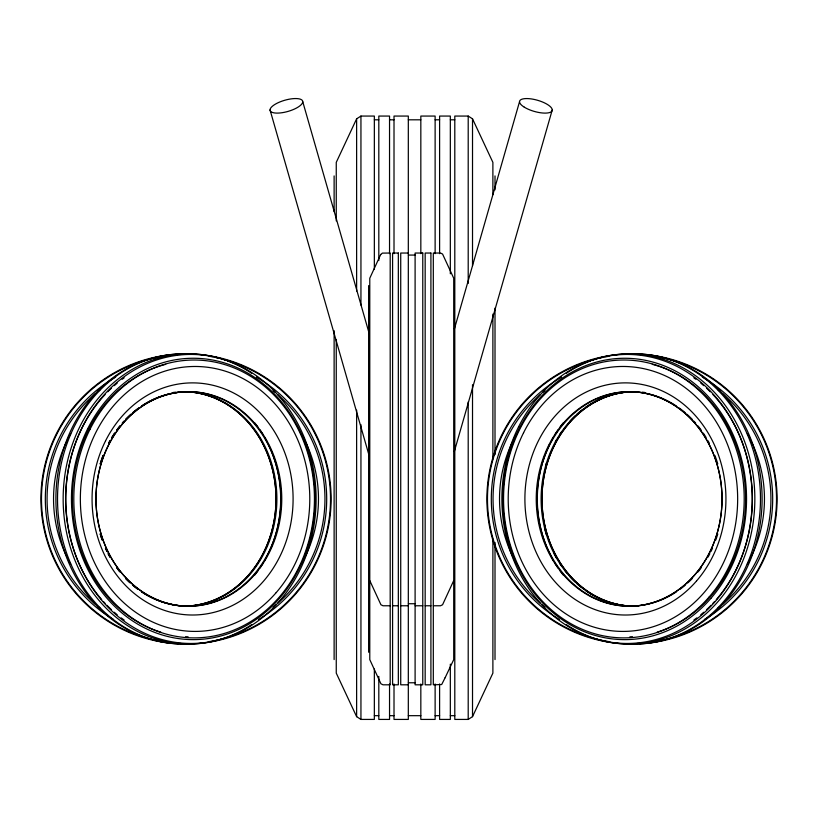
<?xml version="1.0" encoding="UTF-8"?>
<svg xmlns="http://www.w3.org/2000/svg" width="818" height="818" viewBox="0 0 818 818"><rect width="100%" height="100%" fill="white"/><g stroke="black" fill="none" stroke-linecap="round" stroke-linejoin="round"><path stroke-width="1.23" d="M454.399 328.928L519.522 101.739M454.379 451.331L552.242 109.929M374.347 269.449L374.347 116.064L360.942 116.064L356.628 118.835L336.259 162.363L336.259 220.901M492.886 194.715L492.886 162.363L472.518 118.835L468.203 116.064L454.798 116.064L454.798 719.421L468.203 719.421L472.518 716.65L492.886 673.122L492.886 539.103M453.724 580.575L442.569 604.758L440.493 605.77L433.305 605.77M374.347 119.806L378.816 119.806M389.542 119.806L394.01 119.806M408.315 119.806L420.83 119.806M435.125 119.806L439.603 119.806M450.329 119.806L454.798 119.806M408.397 253.038L400.728 253.038L400.728 684.809L408.397 684.809M408.397 255.073L415.104 255.073M408.397 603.735L415.104 603.735M390.196 605.77L383.008 605.77L380.932 604.758L369.777 580.575M392.589 605.77L398.335 605.77M400.728 605.77L408.397 605.77M415.104 605.77L422.773 605.77M425.166 605.77L430.912 605.77M408.397 682.774L415.104 682.774M374.347 715.678L378.816 715.678M389.542 715.678L394.01 715.678M408.315 715.678L420.83 715.678M435.125 715.678L439.603 715.678M450.329 715.678L454.798 715.678M336.259 339.552L336.259 673.122L356.628 716.65L360.942 719.421L374.347 719.421L374.347 669.073M302.762 101.739A16.933 5.808 -16 0 1 278.222 113.088A16.933 5.808 -16 0 1 278.222 102.669A16.933 5.808 -16 0 1 302.762 101.739L369.286 333.836M270.042 109.929L369.307 456.239M495.013 175.921L495.013 189.868M495.013 308.11L495.013 454.603M495.013 542.416L495.013 659.564M492.886 314.112L492.886 459.01M472.518 118.835L472.518 265.768M472.518 384.736L472.518 716.65M468.203 116.064L468.203 283.468M468.203 401.986L468.203 719.421M450.329 273.805L450.329 116.064L439.603 116.064L439.603 253.672M450.329 664.114L450.329 719.421L439.603 719.421L439.603 683.971M435.125 253.672L435.125 116.064L420.83 116.064L420.83 253.672M435.125 683.971L435.125 719.421L420.83 719.421L420.83 683.971M394.01 253.672L394.01 116.064L408.315 116.064L408.315 719.421L394.01 719.421L394.01 683.971M389.542 253.672L389.542 116.064L378.816 116.064L378.816 260.533M389.542 683.971L389.542 719.421L378.816 719.421L378.816 676.404M368.632 285.615L368.632 652.232M360.942 116.064L360.942 305.073M360.942 424.675L360.942 719.421M356.628 118.835L356.628 291.014M356.628 410.125L356.628 716.65M334.122 175.921L334.122 211.504M334.122 330.676L334.122 659.564M256.351 377.108A140.686 140.686 0 0 1 258.519 619.502M113.498 619.502A140.686 140.686 0 0 1 115.665 377.108M220.993 358.724A144.52 144.52 0 0 1 214.858 640.555M212.383 641.046A144.52 144.52 0 0 1 208.641 641.69M168.406 642.396A144.52 144.52 0 0 1 165.89 642.058M163.375 641.69A144.52 144.52 0 0 1 159.633 641.046M157.158 640.555A144.52 144.52 0 0 1 155.921 357.589M159.633 356.852A144.52 144.52 0 0 1 162.128 356.413M165.89 355.83A144.52 144.52 0 0 1 168.406 355.503M209.889 356.413A144.52 144.52 0 0 1 212.383 356.852M214.858 357.333A144.52 144.52 0 0 1 218.559 358.131M178.457 643.858A145.113 145.113 0 0 1 63.835 420.656A145.113 145.113 0 0 1 314.511 431.536A145.113 145.113 0 0 1 180.982 643.97M301.331 433.775A132.465 132.465 0 0 1 301.331 564.113M70.685 564.113A132.465 132.465 0 0 1 70.685 433.775M277.885 394.716A138.937 138.937 0 0 1 277.885 603.173M275.983 604.819A138.937 138.937 0 0 1 273.069 607.222M99.939 608.009A138.937 138.937 0 0 1 97.966 606.435M95.082 604.001A138.937 138.937 0 0 1 95.082 393.898M97.966 391.464A138.937 138.937 0 0 1 99.939 389.879M273.069 390.667A138.937 138.937 0 0 1 275.022 392.262M192.353 606.015A107.26 107.26 0 0 1 189.807 606.138M182.209 606.138A107.26 107.26 0 0 1 179.663 606.015M173.283 392.446A107.26 107.26 0 0 1 175.829 392.17M179.663 391.873A107.26 107.26 0 0 1 182.209 391.75M189.807 391.75A107.26 107.26 0 0 1 192.353 391.873M216.024 357.354A144.52 125.164 -90 0 1 219.705 358.294M124.162 620.064A142.291 123.221 -90 0 1 121.146 617.846M117.189 614.717A142.291 123.221 -90 0 1 114.285 612.253M111.453 609.686A142.291 123.221 -90 0 1 106.882 605.208M105.113 603.357A142.291 123.221 -90 0 1 103.385 601.475M101.688 599.553A142.291 123.221 -90 0 1 105.113 394.532M107.772 391.771A142.291 123.221 -90 0 1 111.453 388.213M114.285 385.646A142.291 123.221 -90 0 1 117.189 383.172M122.138 379.296A142.291 123.221 -90 0 1 124.162 377.824M251.658 624.615A145.113 125.665 90 0 1 64.008 515.81A145.113 125.665 90 0 1 224.838 359.92M227.159 360.758A145.113 125.665 90 0 1 251.658 373.274M188.222 643.94A145.113 125.665 -90 0 1 57.526 498.949A145.113 125.665 -90 0 1 188.222 353.959M183.989 391.689A107.26 92.894 -90 0 1 276.883 498.254A107.26 92.894 -90 0 1 185.195 606.199M254.735 422.855A111.637 96.688 90 0 1 257.793 426.822M259.981 429.931A111.637 96.688 90 0 1 262.762 434.205M264.715 437.507A111.637 96.688 90 0 1 267.149 441.996M268.263 444.215A111.637 96.688 90 0 1 267.721 554.768M267.149 555.903A111.637 96.688 90 0 1 264.715 560.391M262.762 563.684A111.637 96.688 90 0 1 259.981 567.968M257.793 571.066A111.637 96.688 90 0 1 254.735 575.044M181.064 643.469A144.52 125.164 90 0 1 153.528 639.932M151.095 639.267A144.52 125.164 90 0 1 55.931 496.045A144.52 125.164 90 0 1 155.993 357.354M158.477 356.801A144.52 125.164 90 0 1 181.064 354.419M188.099 636.823A137.945 119.459 -90 0 1 185.604 636.701M160.901 632.191A137.945 119.459 -90 0 1 72.383 496.076A137.945 119.459 -90 0 1 165.727 364.337M702.335 377.108A140.686 140.686 0 0 1 704.502 619.502M559.481 619.502A140.686 140.686 0 0 1 561.649 377.108M662.079 357.589A144.52 144.52 0 0 1 660.842 640.555M658.367 641.046A144.52 144.52 0 0 1 654.625 641.69M652.11 642.058A144.52 144.52 0 0 1 649.594 642.396M609.359 641.69A144.52 144.52 0 0 1 605.617 641.046M603.142 640.555A144.52 144.52 0 0 1 597.007 358.724M599.441 358.131A144.52 144.52 0 0 1 603.142 357.333M605.617 356.852A144.52 144.52 0 0 1 608.111 356.413M649.594 355.503A144.52 144.52 0 0 1 652.11 355.83M655.872 356.413A144.52 144.52 0 0 1 658.367 356.852M637.017 643.97A145.113 145.113 0 0 1 503.489 431.536A145.113 145.113 0 0 1 754.165 420.656A145.113 145.113 0 0 1 639.543 643.858M747.315 433.775A132.465 132.465 0 0 1 747.315 564.113M516.669 564.113A132.465 132.465 0 0 1 516.669 433.775M722.918 393.898A138.937 138.937 0 0 1 722.918 604.001M720.034 606.435A138.937 138.937 0 0 1 718.061 608.009M544.931 607.222A138.937 138.937 0 0 1 542.017 604.819M540.115 603.173A138.937 138.937 0 0 1 540.115 394.716M542.978 392.262A138.937 138.937 0 0 1 544.931 390.667M718.061 389.879A138.937 138.937 0 0 1 720.034 391.464M638.337 606.015A107.26 107.26 0 0 1 635.79 606.138M628.193 606.138A107.26 107.26 0 0 1 625.647 606.015M625.647 391.873A107.26 107.26 0 0 1 628.193 391.75M635.79 391.75A107.26 107.26 0 0 1 638.337 391.873M642.171 392.17A107.26 107.26 0 0 1 644.717 392.446M631.547 391.72A107.26 92.894 -90 0 1 722.028 498.949A107.26 92.894 -90 0 1 631.547 606.169M676.414 591.833A107.26 92.894 -90 0 1 537.078 498.949A107.26 92.894 -90 0 1 676.414 406.055M679.369 408.11A107.26 92.894 -90 0 1 685.126 412.64M686.987 414.266A107.26 92.894 -90 0 1 692.325 419.44M694.012 421.25A107.26 92.894 -90 0 1 695.658 423.1M698.051 425.974A107.26 92.894 -90 0 1 701.118 429.982M703.316 433.121A107.26 92.894 -90 0 1 706.077 437.446M708.02 440.779A107.26 92.894 -90 0 1 709.247 443.039M714.922 455.544A107.26 92.894 -90 0 1 717.764 463.888M717.764 534.001A107.26 92.894 -90 0 1 715.791 539.992M712.529 548.121A107.26 92.894 -90 0 1 710.965 551.475M709.84 553.725A107.26 92.894 -90 0 1 708.02 557.119M701.118 567.907A107.26 92.894 -90 0 1 698.051 571.925M692.325 578.459A107.26 92.894 -90 0 1 687.897 582.805M685.126 585.259A107.26 92.894 -90 0 1 680.351 589.062M585.586 590.484A107.26 92.894 -90 0 0 632.805 606.199A107.26 92.894 90 0 1 541.117 498.254A107.26 92.894 90 0 1 634.011 391.689A107.26 92.894 -90 0 0 585.586 407.405M581.7 587.59A107.26 92.894 -90 0 1 576.997 583.633M575.177 581.956A107.26 92.894 -90 0 1 569.972 576.639M566.721 572.897A107.26 92.894 -90 0 1 565.146 570.944M561.393 565.831A107.26 92.894 -90 0 1 559.962 563.704M556.598 558.234A107.26 92.894 -90 0 1 554.144 553.725M546.588 535.207A107.26 92.894 -90 0 1 544.87 529.144M545.524 466.311A107.26 92.894 -90 0 1 546.588 462.681M555.34 441.904A107.26 92.894 -90 0 1 556.598 439.655M559.962 434.184A107.26 92.894 -90 0 1 561.393 432.057M569.972 421.25A107.26 92.894 -90 0 1 575.177 415.943M576.997 414.266A107.26 92.894 -90 0 1 582.661 409.562M629.778 353.959A145.113 125.665 90 0 1 760.474 498.949A145.113 125.665 90 0 1 629.778 643.94M662.007 357.354A144.52 125.164 -90 0 1 762.069 496.045A144.52 125.164 -90 0 1 666.905 639.267M664.472 639.932A144.52 125.164 -90 0 1 636.936 643.469M636.936 354.419A144.52 125.164 -90 0 1 659.523 356.801M593.162 359.92A145.113 125.665 -90 0 1 753.991 515.81A145.113 125.665 -90 0 1 566.342 624.615M566.342 373.274A145.113 125.665 -90 0 1 590.841 360.758M693.838 377.824A142.291 123.221 -90 0 1 695.862 379.296M700.811 383.172A142.291 123.221 -90 0 1 703.715 385.646M706.548 388.213A142.291 123.221 -90 0 1 710.229 391.771M712.887 394.532A142.291 123.221 -90 0 1 716.312 599.553M714.615 601.475A142.291 123.221 -90 0 1 712.887 603.357M711.118 605.208A142.291 123.221 -90 0 1 706.548 609.686M703.715 612.253A142.291 123.221 -90 0 1 700.811 614.717M696.854 617.846A142.291 123.221 -90 0 1 693.838 620.064M652.273 364.337A137.945 119.459 90 0 1 745.617 496.076A137.945 119.459 90 0 1 657.099 632.191M632.396 636.701A137.945 119.459 90 0 1 629.901 636.823M563.265 575.044A111.637 96.688 -90 0 1 560.207 571.066M558.019 567.968A111.637 96.688 -90 0 1 555.238 563.684M553.285 560.391A111.637 96.688 -90 0 1 550.851 555.903M550.279 554.768A111.637 96.688 -90 0 1 549.737 444.215M550.851 441.996A111.637 96.688 -90 0 1 553.285 437.507M555.238 434.205A111.637 96.688 -90 0 1 558.019 429.931M560.207 426.822A111.637 96.688 -90 0 1 563.265 422.855M186.821 606.199A107.26 92.894 90 0 1 141.586 591.833A107.26 92.894 -90 0 0 280.922 498.949A107.26 92.894 -90 0 0 141.586 406.055A107.26 92.894 90 0 1 186.821 391.689M186.453 606.169A107.26 92.894 90 0 1 95.972 498.949A107.26 92.894 90 0 1 186.453 391.72M380.687 254.541L369.777 278.232L369.777 659.605L380.932 683.787L383.008 684.809L390.196 684.809L390.196 253.038L382.384 253.11L380.687 254.541M445.125 677.713L441.689 684.533L433.305 684.809L433.305 253.038L440.493 253.038L442.569 254.05L453.724 278.232L453.724 659.605L445.125 677.713M398.335 253.038L392.589 253.038L392.589 684.809L398.335 684.809L398.335 253.038M422.773 253.038L415.104 253.038L415.104 684.809L422.773 684.809L422.773 253.038M430.912 253.038L425.166 253.038L425.166 684.809L430.912 684.809L430.912 253.038M105.532 440.912A116.064 100.512 90 0 0 192.578 615.013A116.064 100.512 90 0 0 279.623 440.912A116.064 100.512 90 0 0 105.532 440.912M87.771 428.601A140.686 121.831 90 0 0 193.283 639.625A140.686 121.831 90 0 0 298.795 428.601A140.686 121.831 90 0 0 87.771 428.601M279.459 601.138A144.52 125.164 -90 0 0 223.345 359.347A144.52 125.164 -90 0 0 70.051 536.352A144.52 125.164 -90 0 0 279.459 601.138M276.187 592.61A132.465 114.714 -90 0 0 224.766 370.994A132.465 114.714 -90 0 0 84.264 533.234A132.465 114.714 -90 0 0 276.187 592.61M254.551 574.788A107.26 92.894 -90 0 0 212.905 395.339A107.26 92.894 -90 0 0 99.142 526.71A107.26 92.894 -90 0 0 254.551 574.788M89.919 429.481A138.937 120.328 90 0 0 194.122 637.887A138.937 120.328 90 0 0 298.325 429.481A138.937 120.328 90 0 0 89.919 429.481M276.034 498.254A107.26 92.894 -90 0 0 184.357 391.689A107.26 92.894 90 0 1 276.034 498.254A107.26 92.894 90 0 1 185.563 606.169A107.26 92.894 -90 0 0 276.034 498.254M132.874 585.259A107.26 92.894 -90 0 0 137.649 589.062A107.26 92.894 90 0 1 132.874 585.259M125.675 578.459A107.26 92.894 -90 0 0 130.103 582.805A107.26 92.894 90 0 1 125.675 578.459M116.882 567.907A107.26 92.894 -90 0 0 119.949 571.925A107.26 92.894 90 0 1 116.882 567.907M108.16 553.725A107.26 92.894 -90 0 0 109.98 557.119A107.26 92.894 90 0 1 108.16 553.725M105.471 548.121A107.26 92.894 -90 0 0 107.035 551.475A107.26 92.894 90 0 1 105.471 548.121M100.236 534.001A107.26 92.894 -90 0 0 102.209 539.992A107.26 92.894 90 0 1 100.236 534.001M103.078 455.544A107.26 92.894 -90 0 0 100.236 463.888A107.26 92.894 90 0 1 103.078 455.544M109.98 440.779A107.26 92.894 -90 0 0 108.753 443.039A107.26 92.894 90 0 1 109.98 440.779M114.684 433.121A107.26 92.894 -90 0 0 111.923 437.446A107.26 92.894 90 0 1 114.684 433.121M119.949 425.974A107.26 92.894 -90 0 0 116.882 429.982A107.26 92.894 90 0 1 119.949 425.974M123.988 421.25A107.26 92.894 -90 0 0 122.342 423.1A107.26 92.894 90 0 1 123.988 421.25M131.013 414.266A107.26 92.894 -90 0 0 125.675 419.44A107.26 92.894 90 0 1 131.013 414.266M138.631 408.11A107.26 92.894 -90 0 0 132.874 412.64A107.26 92.894 90 0 1 138.631 408.11M541.966 498.254A107.26 92.894 -90 0 0 632.437 606.169A107.26 92.894 90 0 1 541.966 498.254A107.26 92.894 -90 0 1 633.643 391.689A107.26 92.894 90 0 0 541.966 498.254M518.653 426.689A144.52 125.164 90 0 0 627.048 643.469A144.52 125.164 90 0 0 735.443 426.689A144.52 125.164 90 0 0 518.653 426.689M696.496 581.015A116.064 100.512 -90 0 0 651.435 386.832A116.064 100.512 -90 0 0 528.326 528.99A116.064 100.512 -90 0 0 696.496 581.015M710.862 598.428A140.686 121.831 -90 0 0 656.251 363.059A140.686 121.831 -90 0 0 507.037 535.361A140.686 121.831 -90 0 0 710.862 598.428M523.581 432.712A132.465 114.714 90 0 0 622.927 631.414A132.465 114.714 90 0 0 722.284 432.712A132.465 114.714 90 0 0 523.581 432.712M548.684 445.319A107.26 92.894 90 0 0 629.134 606.21A107.26 92.894 90 0 0 709.574 445.319A107.26 92.894 90 0 0 548.684 445.319M708.961 597.191A138.937 120.328 -90 0 0 655.024 364.746A138.937 120.328 -90 0 0 507.651 534.911A138.937 120.328 -90 0 0 708.961 597.191M524.318 107.189A16.933 5.808 16 0 0 551.68 111.35A16.933 5.808 16 0 0 531.649 98.968A16.933 5.808 16 0 0 524.318 107.189"/></g></svg>
